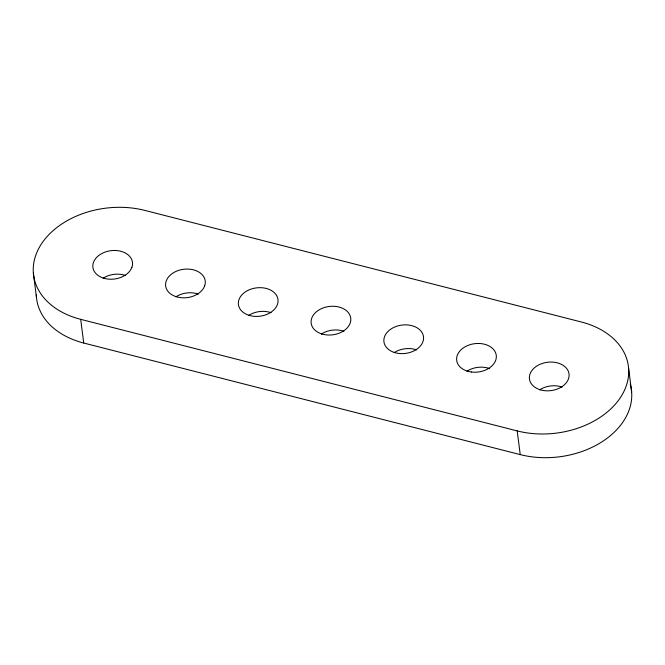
<?xml version="1.0" encoding="UTF-8"?>
<svg xmlns="http://www.w3.org/2000/svg" width="665" height="665" viewBox="0 0 665 665"><rect width="100%" height="100%" fill="white"/><g stroke="black" fill="none" stroke-linecap="round" stroke-linejoin="round"><path stroke-width="1" d="M80.698 319.333L517.204 430.912A79.817 57.123 -7.3 0 0 621.991 395.043A79.817 57.123 -7.3 0 0 581.268 321.968L144.762 210.389A79.817 57.123 -7.3 0 0 39.967 246.266A79.817 57.123 -7.3 0 0 80.698 319.333L83.732 343.032L520.238 454.611A79.817 57.123 -7.3 0 0 602.074 441.751A79.817 57.123 -7.3 0 0 630.221 384.029M489.806 368.668L487.52 367.92A19.95 14.281 -7.3 0 0 466.938 371.211M628.608 368.285L631.642 391.984M517.204 430.912L520.238 454.611M33.358 273.016L36.392 296.715M539.697 389.815A19.95 14.281 -7.3 0 1 562.141 387.08M103.142 278.219A19.95 14.281 -7.3 0 1 125.577 275.485M321.419 334.013A19.95 14.281 -7.3 0 1 343.855 331.286M175.901 296.814A19.95 14.281 -7.3 0 1 193.54 292.966L196.483 293.523A19.95 14.281 -7.3 0 1 198.336 294.088M394.179 352.616A19.95 14.281 -7.3 0 1 416.614 349.881M248.66 315.418A19.95 14.281 -7.3 0 1 271.096 312.683M83.732 343.032A79.817 57.123 -7.3 0 1 36.292 294.919M131.894 267.313L130.864 269.5A19.95 14.281 -7.3 0 1 99.442 276.366L97.281 274.869A19.95 14.281 -7.3 0 1 94.488 260.198L95.968 258.128A19.95 14.281 -7.3 0 1 128.071 254.828L129.85 256.565A19.95 14.281 -7.3 0 1 131.894 267.313M204.654 285.908L203.623 288.095A19.95 14.281 -7.3 0 1 174.679 296.174L172.202 294.961A19.95 14.281 -7.3 0 1 167.929 277.746A19.95 14.281 -7.3 0 1 190.498 269.267L193.448 269.832A19.95 14.281 -7.3 0 1 204.654 285.908M471.41 372.018L468.468 371.461A19.95 14.281 -7.3 0 1 458.285 353.19A19.95 14.281 -7.3 0 1 484.486 344.229L487.229 345.118A19.95 14.281 -7.3 0 1 494.669 362.492A19.95 14.281 -7.3 0 1 471.41 372.018M540.288 389.798A19.95 14.281 -7.3 0 0 569.082 374.403A19.95 14.281 -7.3 0 0 538.342 365.127A19.95 14.281 -7.3 0 0 540.288 389.798M322.01 334.005A19.95 14.281 -7.3 0 0 350.796 318.61A19.95 14.281 -7.3 0 0 320.065 309.325A19.95 14.281 -7.3 0 0 322.01 334.005M249.25 315.401A19.95 14.281 -7.3 0 0 278.037 300.006A19.95 14.281 -7.3 0 0 247.305 290.73A19.95 14.281 -7.3 0 0 249.25 315.401M394.769 352.6A19.95 14.281 -7.3 0 0 423.555 337.205A19.95 14.281 -7.3 0 0 392.824 327.928A19.95 14.281 -7.3 0 0 394.769 352.6"/></g></svg>
